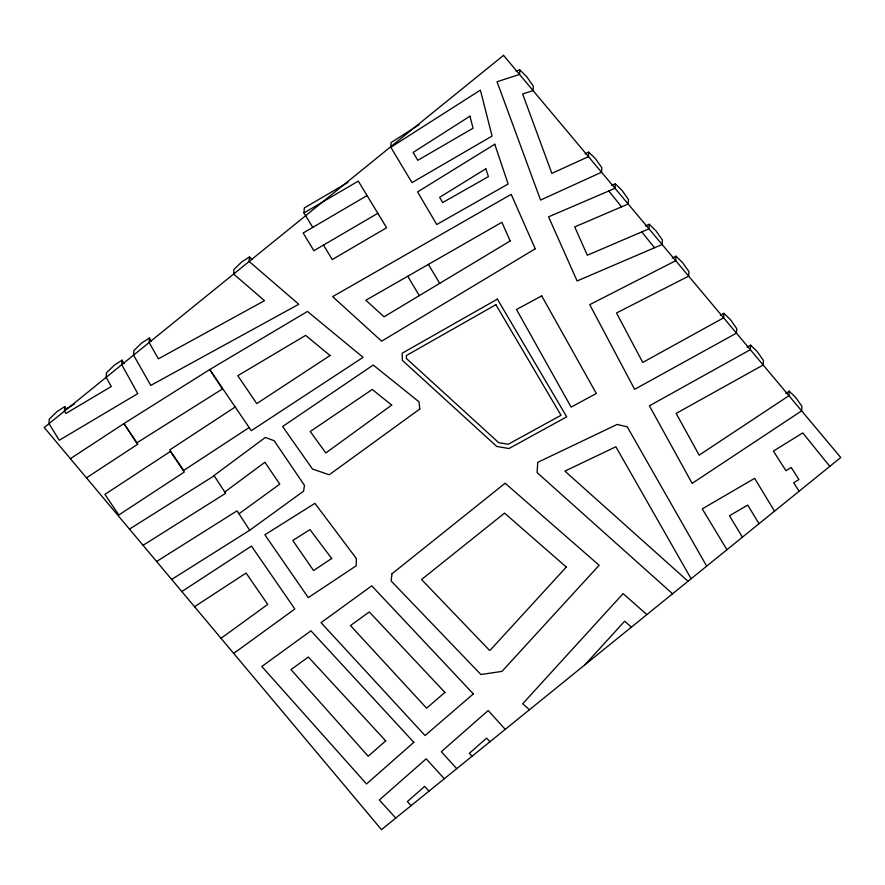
<?xml version="1.0" encoding="UTF-8"?>
<svg xmlns="http://www.w3.org/2000/svg" width="885" height="885" viewBox="0 0 885 885"><rect width="100%" height="100%" fill="white"/><g stroke="black" fill="none" stroke-linecap="round" stroke-linejoin="round"><path stroke-width="1.33" d="M122.053 360.173L121.776 364.686L137.772 393.626L59.24 440.265L49.007 423.649L49.283 419.136L57.105 411.514L64.76 406.591L64.483 411.116L65.921 413.461L111.267 386.535L106.178 377.32L106.454 372.806L114.342 365.129L122.053 360.173L124.055 363.79M249.426 256.96L249.15 261.473L298.776 304.263L150.76 385.406L133.558 355.139L133.834 350.626L141.7 342.96L149.399 338.015L149.123 342.528L158.393 358.845L264.515 300.668L233.64 274.04L233.917 269.527L241.76 261.883L249.426 256.96L252.524 259.637M312.759 227.379L303.986 212.92L304.285 207.964L347.971 182.376M390.827 147.264L480.389 90.115L492.071 136.069L411.979 182.609L390.827 147.264L391.115 142.562L419.025 124.752M516.043 71.132L519.783 69.904L519.506 74.417L497.049 81.763L540.569 200.054L601.546 172.243L601.822 167.73L595.362 158.581L588.746 152.143L585.085 153.813M588.746 152.143L588.47 156.667L551.853 173.371L522.648 93.976L533.058 90.58L533.334 86.066L526.641 76.63L519.783 69.904M611.535 185.419L615.296 183.803L615.02 188.328L548.567 216.825L577.12 280.954L662.124 244.492L662.4 239.979L655.907 230.786L649.258 224.292L645.486 225.918M649.258 224.292L648.982 228.817L587.33 255.245L574.73 226.925L628.173 204.004L628.45 199.49L621.956 190.297L615.296 183.803M672.312 258.077L675.996 256.196L675.72 260.71L589.742 304.639L634.622 389.345L736.475 333.147L736.751 328.634L730.413 319.618L723.897 313.312L720.313 315.292M723.897 313.312L723.62 317.826L642.742 362.452L616.524 312.98L688.652 276.12L688.928 271.606L682.545 262.546L675.996 256.196M747.006 347.174L750.613 345.161L750.336 349.686L649.413 405.817L692.136 483.376L801.644 410.861L801.921 406.337L795.648 397.409L789.21 391.192M788.933 395.706L789.276 391.148L785.758 393.482M584.874 664.834L624.655 621.204L631.392 627.144M224.768 492.016L264.925 462.247L279.782 484.15L238.961 513.787M171.657 579.432L249.714 530.27L303.555 491.175L304.484 485.4L274.151 440.708L265.345 437.444L214.004 475.522L225.609 493.321L143.038 545.315M221.029 638.306L267.712 604.411L246.085 573.049L194.534 606.712M233.695 653.407L294.849 609.002L251.462 546.078L181.823 591.556M789 395.661L699.15 455.155L676.151 413.406L763.18 364.996L763.456 360.472L757.117 351.467L750.613 345.161M70.402 458.684L123.933 423.572L209.745 369.543L307.471 311.454L363.082 357.352L251.285 430.674L209.745 369.543L222.423 388.98L136.611 443.009L123.933 423.572L137.883 444.115L86.464 477.845M235.189 406.989L169.721 449.934L183.671 470.477L249.15 427.532M129.453 529.108L214.17 475.776M156.601 561.488L237.036 510.844L249.714 530.27M74.34 404.113L66.198 408.947L64.76 406.591M303.986 212.92L358.303 181.115L386.59 227.744L332.273 259.548L323.501 245.09M367.076 195.574L303.146 233.009L313.898 250.709L377.818 213.285M646.869 614.599L623.095 593.625L522.681 703.763L529.451 709.737M688.032 581.235L564.907 471.108L615.86 446.77L691.119 578.735M672.567 593.769L537.106 472.601L537.748 462.346L617.144 424.435L627.266 426.88L706.672 566.135M505.269 729.34L488.177 710.533L441.327 751.719L456.737 768.656M489.947 741.752L486.639 738.112L469.371 753.29L472.059 756.244M444.303 778.734L426.194 758.821L379.344 799.996L395.772 818.061M428.982 791.146L424.656 786.389L407.388 801.567L411.094 805.649M608.792 190.994L621.569 206.836M641.78 231.903L654.546 247.745M829.787 466.384L802.795 432.909L773.39 451.107L785.946 470.698L791.19 467.457L798.934 479.537L793.69 482.779L799.111 491.23M774.508 511.176L754.651 478.331L702.259 508.886L726.939 549.718M759.009 523.732L747.736 505.081L729.472 515.734L742.426 537.162M428.417 264.383L439.69 283.355M407.753 276.231L419.28 295.634M149.399 338.015L151.39 341.51M356.389 558.546L356.201 565.792L308.29 597.64L264.869 534.794L314.905 503.355L356.389 558.546M392.033 573.745L391.081 580.914L480.887 674.525L501.972 671.394L599.134 565.272L505.136 483.232L392.033 573.745M566.312 567.053L490.279 650.088L489.383 650.221L421.559 579.52L504.527 513.123L566.312 567.053M385.694 740.856L368.204 756.255L290.988 669.602L308.334 657.013L385.694 740.856M413.837 742.316L366.523 783.966L261.827 666.471L310.945 630.817L413.837 742.316M444.923 692.402L426.603 708.188L350.482 625.573L369.277 611.933L444.923 692.402M473.342 693.906L425.032 735.535L321.034 622.664L371.755 585.826L473.342 693.906M503.521 55.357L44.25 427.499L381.479 829.643L840.75 457.501L503.521 55.357M391.712 405.098L325.824 452.943L310.248 431.515L372.264 389.466L391.712 405.098M419.8 409.003L329.242 474.758L312.505 469.061L282.614 426.515L373.238 365.051L419.014 401.845L419.8 409.003M331.687 558.501L313.555 570.548L292.769 540.458L309.993 529.639L331.687 558.501M170.374 451.461L104.895 494.405L118.855 514.948L184.323 472.004L170.374 451.461M330.028 355.538L256.75 403.604L237.799 375.705L305.624 335.393L330.028 355.538M469.968 116.178L413.118 152.452L417.808 160.307L473.033 128.214L469.968 116.178M494.759 144.244L417.576 191.934L436.748 224.513L508.134 184.003L494.759 144.244M485.799 168.792L439.624 197.322L442.699 202.554L488.431 176.602L485.799 168.792M510.169 240.974L384.057 316.819L365.837 300.247L501.906 222.279L510.169 240.974M535.248 248.807L381.634 341.179L332.649 296.641L511.198 194.335L535.248 248.807M497.381 299.119L402.122 353.248L402.398 360.383L496.773 446.46L508.986 448.518L566.699 416.835L497.381 299.119M495.877 304.683L406.348 355.549L406.469 358.558L498.686 442.666L508.233 444.27L561.024 415.286L495.877 304.683M541.708 295.9L516.497 309.507L571.113 407.111L596.324 393.493L541.708 295.9"/></g></svg>
